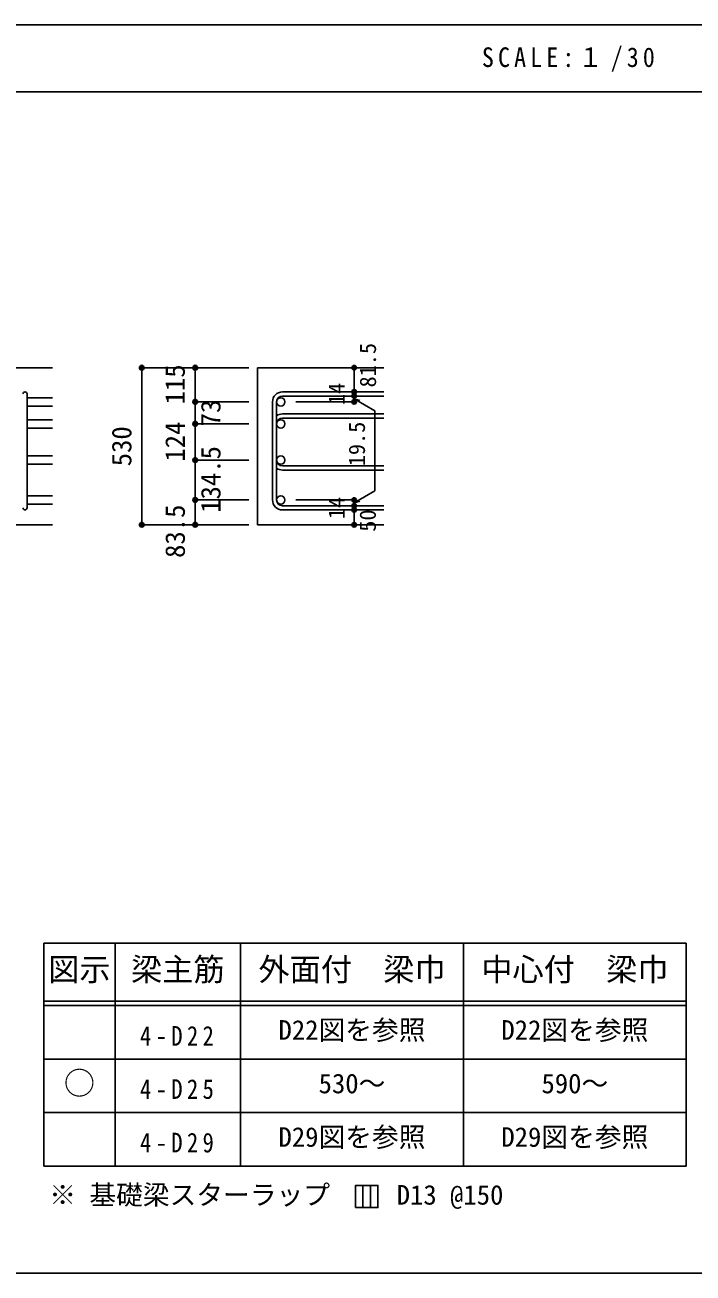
# Model space of a CAD drawing. Units: millimetres at full size, sheet at 1:30, with parts at other scales. Extents: x -5973 to 5954, y -4195 to 4201.
# Drawn here: x 1384 to 3633, y 3 to 4201 of the extents above; entities that cross this region are included whole.
import ezdxf
from ezdxf.enums import TextEntityAlignment as Align

# ---------------------------------------------------------------- set-up
doc = ezdxf.new("R2010")
doc.units = ezdxf.units.MM
doc.header["$LTSCALE"] = 30
doc.header["$PDMODE"] = 32
doc.header["$PDSIZE"] = 15
for name, color, linetype in [('0-1', 2, 'Continuous'), ('0-5', 7, 'Continuous'), ('0-6', 7, 'Continuous'), ('0-D', 4, 'Continuous'), ('6-7_文字', 7, 'Continuous'), ('6-E_枠', 7, 'Continuous'), ('F-0_枠', 6, 'Continuous')]:
    doc.layers.add(name, color=color, linetype=linetype)
doc.styles.add('ＭＳ ゴシック', font='')
doc.styles.get('ＭＳ ゴシック').set_extended_font_data('MS Gothic')

msp = doc.modelspace()

# ---------------------------------------------------------------- linework, layer by layer
at = {"layer": '0-1'}
for p, q in [((1477.44, 3048.3), (27.44, 3048.3)), ((2592.44, 3048.3), (2167.44, 3048.3)), ((2167.44, 3048.3), (2167.44, 2519.87)), ((1077.44, 2519.87), (1477.44, 2519.87)), ((2592.44, 2519.87), (2167.44, 2519.87))]:
    msp.add_line(p, q, dxfattribs=at)
at = {"layer": '0-5'}
for p, q in [((1477.44, 2947.37), (1391.44, 2947.37)), ((1477.44, 2919.37), (1391.44, 2919.37)), ((1477.44, 2873.37), (1391.44, 2873.37)), ((1477.44, 2845.37), (1391.44, 2845.37)), ((1477.44, 2751.37), (1391.44, 2751.37)), ((1477.44, 2723.37), (1391.44, 2723.37)), ((1477.44, 2617.37), (1391.44, 2617.37)), ((1477.44, 2589.37), (1391.44, 2589.37))]:
    msp.add_line(p, q, dxfattribs=at)
at = {"layer": '0-5', "color": 3}
for centre in [(2245.44, 2933.37), (2245.44, 2859.37), (2245.44, 2737.37), (2245.44, 2603.37), (2245.44, 2603.37)]:
    msp.add_circle(centre, 14, dxfattribs=at)
at = {"layer": '0-6'}
for p, q in [((1391.44, 2576.87), (1391.44, 2959.87)), ((2592.44, 2966.87), (2250.94, 2966.87)), ((2592.44, 2952.87), (2250.94, 2952.87)), ((2217.44, 2933.37), (2217.44, 2603.37)), ((2231.44, 2933.37), (2231.44, 2603.37)), ((2592.44, 2892.87), (2250.94, 2892.87)), ((2592.44, 2878.87), (2250.94, 2878.87)), ((2592.44, 2717.87), (2250.94, 2717.87)), ((2592.44, 2703.87), (2250.94, 2703.87)), ((2592.44, 2583.87), (2250.94, 2583.87)), ((2592.44, 2569.87), (2250.94, 2569.87))]:
    msp.add_line(p, q, dxfattribs=at)
for centre, radius, start, end in [((1384.44, 2959.87), 7, 0, 180), ((2250.94, 2933.37), 33.5, 90, 180), ((2250.94, 2933.37), 19.5, 90, 180), ((2250.94, 2859.37), 33.5, 90, 125.59765), ((2250.94, 2859.37), 19.5, 90, 180), ((2250.94, 2737.37), 19.5, 180, 270), ((2250.94, 2737.37), 33.5, 234.40235, 270), ((2250.94, 2603.37), 33.5, 180, 270), ((2250.94, 2603.37), 19.5, 180, 270), ((1384.44, 2576.87), 7, 180, 0)]:
    msp.add_arc(centre, radius, start, end, dxfattribs=at)
at = {"layer": '0-D'}
for p, q in [((1777.44, 3048.3), (1957.44, 3048.3)), ((1777.44, 2519.87), (1777.44, 3048.3)), ((1957.44, 3048.3), (2137.44, 3048.3)), ((1957.44, 3048.3), (2137.44, 3048.3)), ((1957.44, 2933.37), (1957.44, 3048.3)), ((2492.44, 2952.87), (2492.44, 2966.87)), ((2492.44, 2952.87), (2492.44, 2933.37)), ((2492.44, 2943.12), (2511.76, 2937.94)), ((2492.44, 2943.12), (2562.5, 2902.67)), ((1957.44, 2933.37), (2137.44, 2933.37)), ((1957.44, 2933.37), (1957.44, 2854.8)), ((1957.44, 2933.37), (2137.44, 2933.37)), ((2492.44, 2933.37), (2296.35, 2933.37)), ((2562.5, 2902.67), (2562.5, 2634.07)), ((1957.44, 2859.37), (2137.44, 2859.37)), ((1957.44, 2737.37), (2137.44, 2737.37)), ((1957.44, 2737.37), (2137.44, 2737.37)), ((1957.44, 2737.37), (2137.44, 2737.37)), ((1957.44, 2603.37), (2137.44, 2603.37)), ((1957.44, 2603.37), (2137.44, 2603.37)), ((1957.44, 2603.37), (1957.44, 2519.87)), ((1957.44, 2519.87), (1957.44, 2603.37)), ((2492.44, 2603.37), (2296.35, 2603.37)), ((2492.44, 2593.62), (2562.5, 2634.07)), ((2492.44, 2583.87), (2492.44, 2603.37)), ((2492.44, 2593.62), (2511.76, 2598.8)), ((2492.44, 2569.87), (2492.44, 2583.87)), ((2492.44, 2519.87), (2492.44, 2569.87)), ((1777.44, 2519.87), (1957.44, 2519.87)), ((1957.44, 2519.87), (2137.44, 2519.87))]:
    msp.add_line(p, q, dxfattribs=at)
for points in [[(1777.44, 3048.3), (1957.44, 3048.3), (1957.44, 2933.37)], [(2492.44, 3048.3), (2492.44, 2966.87), (2492.44, 3048.3)], [(1957.44, 2854.8), (1957.44, 2603.37), (2137.44, 2603.37)]]:
    msp.add_lwpolyline(points, dxfattribs=at)
for centre, radius in [((1777.44, 3048.3), 8), ((1777.44, 3048.3), 7.2), ((1777.44, 3048.3), 6.4), ((1777.44, 3048.3), 5.6), ((1777.44, 3048.3), 4.8), ((1777.44, 3048.3), 4), ((1777.44, 3048.3), 3.2), ((1777.44, 3048.3), 2.4), ((1777.44, 3048.3), 1.6), ((1777.44, 3048.3), 0.8), ((1957.44, 3048.3), 8), ((1957.44, 3048.3), 7.2), ((1957.44, 3048.3), 6.4), ((1957.44, 3048.3), 5.6), ((1957.44, 3048.3), 4.8), ((1957.44, 3048.3), 4), ((1957.44, 3048.3), 3.2), ((1957.44, 3048.3), 2.4), ((1957.44, 3048.3), 1.6), ((1957.44, 3048.3), 0.8), ((2492.44, 3048.3), 4), ((2492.44, 3048.3), 3.6), ((2492.44, 3048.3), 3.2), ((2492.44, 3048.3), 2.8), ((2492.44, 3048.3), 2.4), ((2492.44, 3048.3), 2), ((2492.44, 3048.3), 1.6), ((2492.44, 3048.3), 1.2), ((2492.44, 3048.3), 0.8), ((2492.44, 3048.3), 0.4), ((1957.44, 2933.37), 8), ((1957.44, 2933.37), 7.2), ((1957.44, 2933.37), 6.4), ((1957.44, 2933.37), 5.6), ((2492.44, 2966.87), 4), ((2492.44, 2952.87), 4), ((2492.44, 2966.87), 3.6), ((2492.44, 2952.87), 3.6), ((2492.44, 2966.87), 3.2), ((2492.44, 2952.87), 3.2), ((2492.44, 2966.87), 2.8), ((2492.44, 2952.87), 2.8), ((2492.44, 2966.87), 2.4), ((2492.44, 2952.87), 2.4), ((2492.44, 2966.87), 2), ((2492.44, 2952.87), 2), ((2492.44, 2966.87), 1.6), ((2492.44, 2952.87), 1.6), ((2492.44, 2966.87), 1.2), ((2492.44, 2952.87), 1.2), ((2492.44, 2966.87), 0.8), ((2492.44, 2952.87), 0.8), ((2492.44, 2966.87), 0.4), ((2492.44, 2952.87), 0.4), ((1957.44, 2933.37), 4.8), ((1957.44, 2933.37), 4), ((1957.44, 2933.37), 3.2), ((1957.44, 2933.37), 2.4), ((1957.44, 2933.37), 1.6), ((1957.44, 2933.37), 0.8), ((2492.44, 2933.37), 4), ((2492.44, 2933.37), 3.6), ((2492.44, 2933.37), 3.2), ((2492.44, 2933.37), 2.8), ((2492.44, 2933.37), 2.4), ((2492.44, 2933.37), 2), ((2492.44, 2933.37), 1.6), ((2492.44, 2933.37), 1.2), ((2492.44, 2933.37), 0.8), ((2492.44, 2933.37), 0.4), ((1957.44, 2859.37), 8), ((1957.44, 2859.37), 7.2), ((1957.44, 2859.37), 6.4), ((1957.44, 2859.37), 5.6), ((1957.44, 2859.37), 4.8), ((1957.44, 2859.37), 4), ((1957.44, 2859.37), 3.2), ((1957.44, 2859.37), 2.4), ((1957.44, 2859.37), 1.6), ((1957.44, 2859.37), 0.8), ((1957.44, 2737.37), 8), ((1957.44, 2737.37), 7.2), ((1957.44, 2737.37), 6.4), ((1957.44, 2737.37), 5.6), ((1957.44, 2737.37), 4.8), ((1957.44, 2737.37), 4), ((1957.44, 2737.37), 3.2), ((1957.44, 2737.37), 2.4), ((1957.44, 2737.37), 1.6), ((1957.44, 2737.37), 0.8), ((1957.44, 2603.37), 8), ((1957.44, 2603.37), 7.2), ((1957.44, 2603.37), 6.4), ((1957.44, 2603.37), 5.6), ((1957.44, 2603.37), 4.8), ((1957.44, 2603.37), 4), ((1957.44, 2603.37), 3.2), ((1957.44, 2603.37), 2.4), ((1957.44, 2603.37), 1.6), ((1957.44, 2603.37), 0.8), ((2492.44, 2603.37), 4), ((2492.44, 2603.37), 3.6), ((2492.44, 2603.37), 3.2), ((2492.44, 2603.37), 2.8), ((2492.44, 2603.37), 2.4), ((2492.44, 2603.37), 2), ((2492.44, 2603.37), 1.6), ((2492.44, 2603.37), 1.2), ((2492.44, 2603.37), 0.8), ((2492.44, 2603.37), 0.4), ((2492.44, 2583.87), 4), ((2492.44, 2569.87), 4), ((2492.44, 2583.87), 3.6), ((2492.44, 2569.87), 3.6), ((2492.44, 2583.87), 3.2), ((2492.44, 2569.87), 3.2), ((2492.44, 2583.87), 2.8), ((2492.44, 2569.87), 2.8), ((2492.44, 2583.87), 2.4), ((2492.44, 2569.87), 2.4), ((2492.44, 2583.87), 2), ((2492.44, 2569.87), 2), ((2492.44, 2583.87), 1.6), ((2492.44, 2569.87), 1.6), ((2492.44, 2583.87), 1.2), ((2492.44, 2569.87), 1.2), ((2492.44, 2583.87), 0.8), ((2492.44, 2569.87), 0.8), ((2492.44, 2583.87), 0.4), ((2492.44, 2569.87), 0.4), ((1777.44, 2519.87), 8), ((1777.44, 2519.87), 7.2), ((1777.44, 2519.87), 6.4), ((1777.44, 2519.87), 5.6), ((1777.44, 2519.87), 4.8), ((1777.44, 2519.87), 4), ((1777.44, 2519.87), 3.2), ((1777.44, 2519.87), 2.4), ((1777.44, 2519.87), 1.6), ((1777.44, 2519.87), 0.8), ((1957.44, 2519.87), 8), ((1957.44, 2519.87), 7.2), ((1957.44, 2519.87), 6.4), ((1957.44, 2519.87), 5.6), ((1957.44, 2519.87), 4.8), ((1957.44, 2519.87), 4), ((1957.44, 2519.87), 3.2), ((1957.44, 2519.87), 2.4), ((1957.44, 2519.87), 1.6), ((1957.44, 2519.87), 0.8), ((2492.44, 2519.87), 4), ((2492.44, 2519.87), 3.6), ((2492.44, 2519.87), 3.2), ((2492.44, 2519.87), 2.8), ((2492.44, 2519.87), 2.4), ((2492.44, 2519.87), 2), ((2492.44, 2519.87), 1.6), ((2492.44, 2519.87), 1.2), ((2492.44, 2519.87), 0.8), ((2492.44, 2519.87), 0.4)]:
    msp.add_circle(centre, radius, dxfattribs=at)
at = {"layer": '0-D', "color": 7}
for p in [(1777.44, 3048.3), (1957.44, 3048.3), (2492.44, 3048.3), (1957.44, 2933.37), (2492.44, 2966.87), (2492.44, 2952.87), (2492.44, 2933.37), (1957.44, 2859.37), (1957.44, 2737.37), (1957.44, 2603.37), (2492.44, 2603.37), (2492.44, 2603.37), (2492.44, 2583.87), (2492.44, 2569.87), (1777.44, 2519.87), (1957.44, 2519.87), (2492.44, 2519.87)]:
    msp.add_point(p, dxfattribs=at)
at = {"layer": '6-7_文字'}
for p, q in [((2522.05, 297.92), (2522.05, 222.92)), ((2547.05, 297.92), (2547.05, 222.92))]:
    msp.add_line(p, q, dxfattribs=at)
msp.add_lwpolyline([(2497.05, 222.92), (2572.05, 222.92), (2572.05, 297.92), (2497.05, 297.92)], close=True, dxfattribs=at)
at = {"layer": '6-E_枠', "color": 3}
for p, q in [((1447.71, 1112.77), (1447.71, 362.77)), ((1447.71, 1112.77), (3610.24, 1112.77)), ((3610.24, 1112.77), (3610.24, 362.77)), ((1447.71, 362.77), (3610.24, 362.77))]:
    msp.add_line(p, q, dxfattribs=at)
at = {"layer": '6-E_枠'}
for p, q in [((1687.71, 1112.77), (1687.71, 362.77)), ((2110.24, 1112.77), (2110.24, 362.77)), ((2860.24, 1112.77), (2860.24, 362.77)), ((1447.71, 917.77), (3610.24, 917.77)), ((1447.71, 902.77), (3610.24, 902.77)), ((1447.71, 722.77), (3610.24, 722.77)), ((1447.71, 542.77), (3610.24, 542.77))]:
    msp.add_line(p, q, dxfattribs=at)
at = {"layer": 'F-0_枠'}
msp.add_line((-5972.88, 4201.15), (5954.1, 4201.15), dxfattribs=at)
at = {"layer": 'F-0_枠', "color": 2}
for p, q in [((-5972.88, 3976.15), (3723.6, 3976.15)), ((3723.6, 2.95), (-5972.88, 2.95))]:
    msp.add_line(p, q, dxfattribs=at)

# ---------------------------------------------------------------- texts
at = {"layer": '0-D', "style": 'ＭＳ ゴシック'}
for s, height, p in [('81.5', 54.99, (2582.44, 2981.87)), ('115', 65.98, (1942.26, 2924.61)), ('14', 54.99, (2477.21, 2922.94)), ('73', 65.98, (2062.26, 2851.05)), ('124', 65.98, (1942.37, 2732.27)), ('19.5', 54.99, (2545.25, 2716.95)), ('530', 65.98, (1762.44, 2716.58)), ('134.5', 65.98, (2062.4, 2560.2)), ('14', 54.99, (2477.18, 2539.2)), ('83.5', 65.98, (1942.44, 2408.37)), ('50', 54.99, (2581.93, 2496.57))]:
    msp.add_text(s, height=height, rotation=90, dxfattribs=at).set_placement(p, align=Align.BOTTOM_LEFT)
at = {"layer": '6-7_文字', "color": 2, "style": 'ＭＳ ゴシック'}
for s, p in [('図示', (1462.71, 962.77)), ('梁主筋', (1741.48, 962.77)), ('外面付\u3000梁巾', (2170.24, 962.77)), ('中心付\u3000梁巾', (2920.24, 962.77)), ('○', (1515.21, 580.27))]:
    msp.add_text(s, height=76.98, dxfattribs=at).set_placement(p, align=Align.BOTTOM_LEFT)
at = {"layer": '6-7_文字', "style": 'ＭＳ ゴシック'}
for s, p in [('D22図を参照', (2237.74, 767.77)), ('D22図を参照', (2987.74, 767.77)), ('530～', (2372.74, 587.77)), ('590～', (3122.74, 587.77)), ('D29図を参照', (2237.74, 407.77)), ('D29図を参照', (2987.74, 407.77)), ('※ 基礎梁スターラップ     D13 @150', (1466.27, 213.19))]:
    msp.add_text(s, height=65.98, dxfattribs=at).set_placement(p, align=Align.BOTTOM_LEFT)
at = {"layer": '6-7_文字', "color": 2, "insert": (2922.26, 4043.65), "char_height": 65.98, "attachment_point": 7, "style": 'ＭＳ ゴシック'}
msp.add_mtext('\\T1.34;\\W0.9;SCALE:１/30', dxfattribs=at)
at = {"layer": '6-7_文字', "char_height": 65.98, "attachment_point": 7, "style": 'ＭＳ ゴシック'}
for s, insert in [('\\T1.38;\\W0.85;4-D22', (1771.48, 767.77)), ('\\T1.38;\\W0.85;4-D25', (1771.48, 587.77)), ('\\T1.38;\\W0.85;4-D29', (1771.48, 407.77))]:
    msp.add_mtext(s, dxfattribs=dict(at, insert=insert))

doc.saveas('drawing.dxf')
